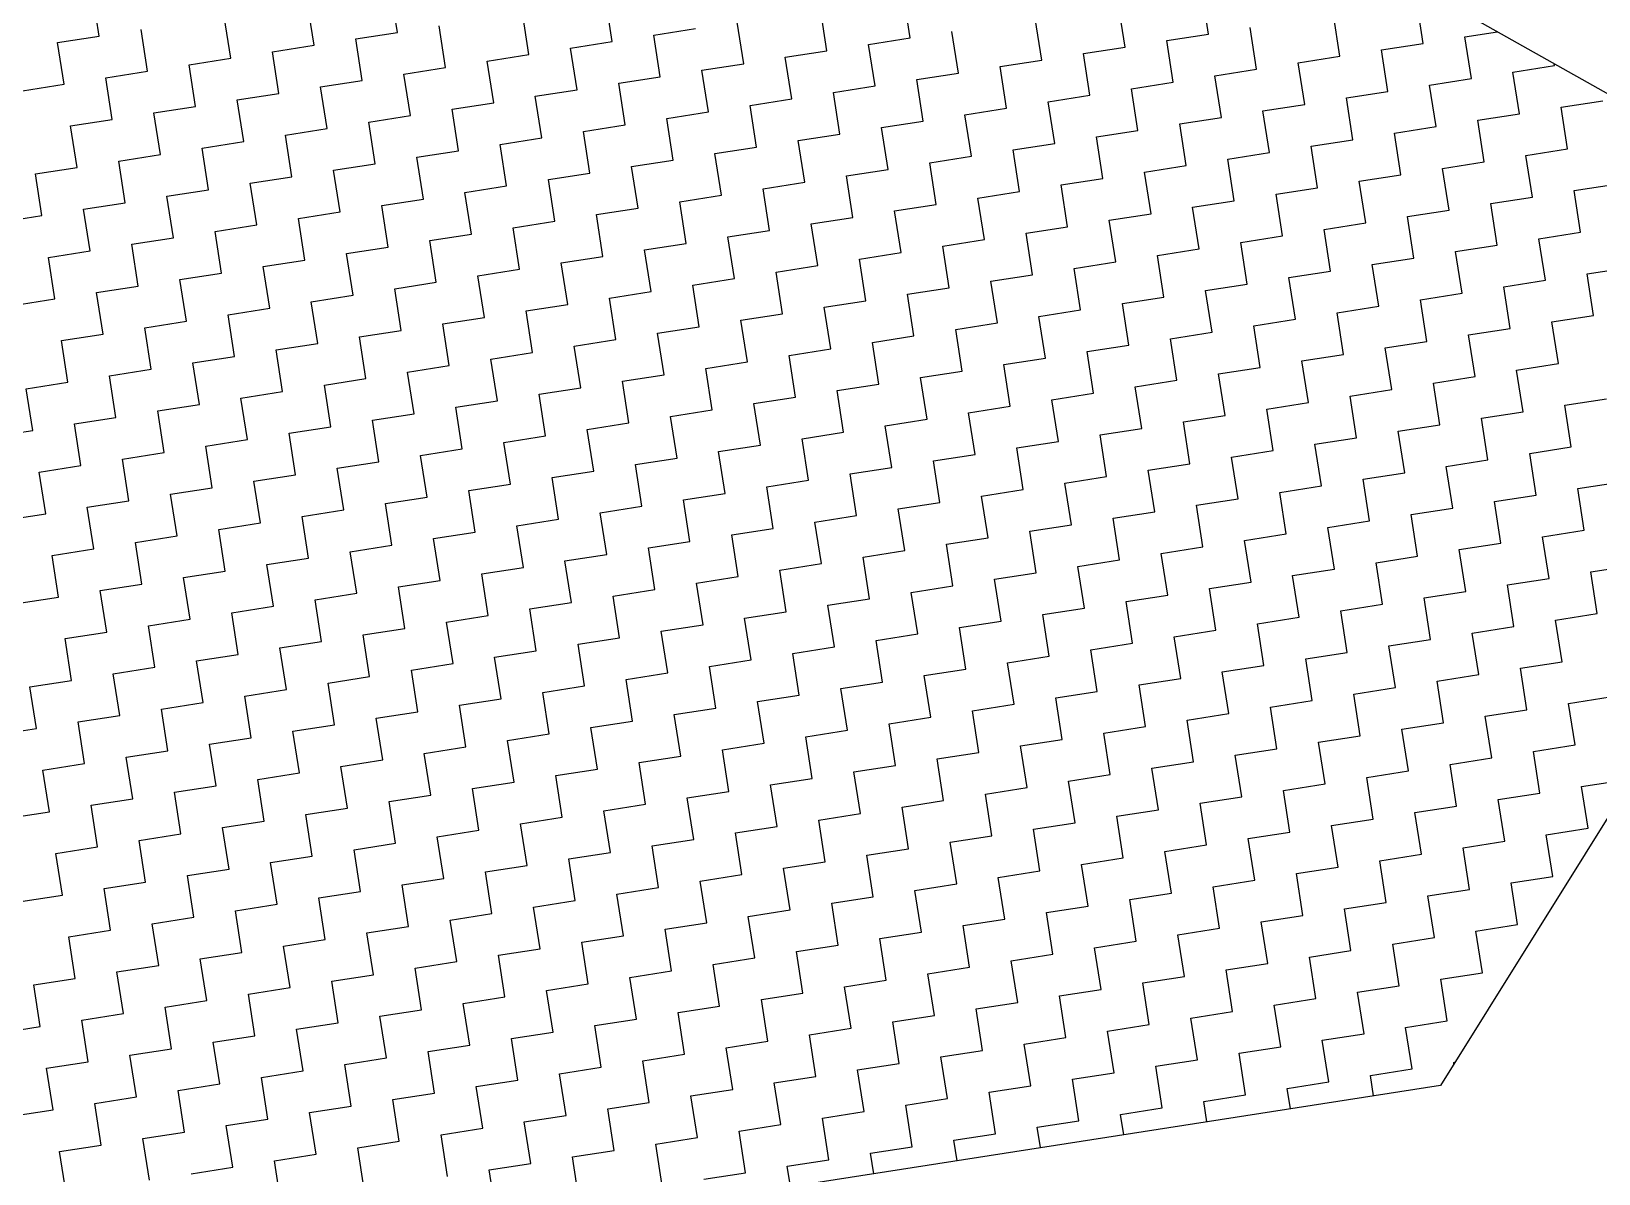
# Model space of a CAD drawing. Header units: metres. Extents: x 288492 to 290465, y 1999120 to 2001541.
# Drawn here: x 290184.9 to 290369.3, y 1999799.9 to 1999934.3 of the extents above; entities that cross this region are included whole.
import ezdxf

# ---------------------------------------------------------------- set-up
doc = ezdxf.new("R2010")
doc.units = ezdxf.units.M
doc.header["$MEASUREMENT"] = 0
doc.layers.add('POLY_HATCH', color=12, linetype='Continuous')

# ---------------------------------------------------------------- blocks, each defined once
blk = doc.blocks.new('25')
at = {"layer": 'POLY_HATCH'}
for p, q in [((290263.34, 1999971.25), (290443.8, 1999868.55)), ((290443.8, 1999868.55), (290382.58, 1999771.37)), ((290382.58, 1999771.37), (290116, 1999730.89))]:
    blk.add_line(p, q, dxfattribs=at)
at = {"layer": 'POLY_HATCH', "linetype": 'Continuous'}
for p, q in [((290220.39, 1999899.3), (290219.62, 1999904.35)), ((290256.55, 1999899.61), (290255.78, 1999904.67)), ((290354.92, 1999899.01), (290354.16, 1999904.07)), ((290246.44, 1999898.08), (290245.67, 1999903.13)), ((290272.49, 1999896.85), (290271.72, 1999901.91)), ((290282.6, 1999898.39), (290281.83, 1999903.44)), ((290308.65, 1999897.17), (290307.88, 1999902.22)), ((290318.76, 1999898.7), (290317.99, 1999903.76)), ((290344.81, 1999897.48), (290344.04, 1999902.53)), ((290380.97, 1999897.79), (290380.21, 1999902.85)), ((290226.21, 1999895.01), (290225.45, 1999900.07)), ((290236.32, 1999896.54), (290235.56, 1999901.6)), ((290262.37, 1999895.32), (290261.61, 1999900.38)), ((290298.54, 1999895.63), (290297.77, 1999900.69)), ((290334.7, 1999895.94), (290333.93, 1999901)), ((290370.86, 1999896.26), (290370.09, 1999901.31)), ((290215.33, 1999898.53), (290220.39, 1999899.3)), ((290216.1, 1999893.48), (290215.33, 1999898.53)), ((290251.49, 1999898.84), (290256.55, 1999899.61)), ((290252.26, 1999893.79), (290251.49, 1999898.84)), ((290277.54, 1999897.62), (290282.6, 1999898.39)), ((290287.66, 1999899.16), (290292.71, 1999899.92)), ((290288.42, 1999894.1), (290287.66, 1999899.16)), ((290313.7, 1999897.93), (290318.76, 1999898.7)), ((290324.58, 1999894.41), (290323.82, 1999899.47)), ((290349.87, 1999898.25), (290354.92, 1999899.01)), ((290350.63, 1999893.19), (290349.87, 1999898.25)), ((290360.75, 1999894.72), (290359.98, 1999899.78)), ((290386.03, 1999898.56), (290390.01, 1999899.16)), ((290386.8, 1999893.5), (290386.03, 1999898.56)), ((290231.27, 1999895.78), (290236.32, 1999896.54)), ((290241.38, 1999897.31), (290246.44, 1999898.08)), ((290242.15, 1999892.25), (290241.38, 1999897.31)), ((290267.43, 1999896.09), (290272.49, 1999896.85)), ((290278.31, 1999892.57), (290277.54, 1999897.62)), ((290303.59, 1999896.4), (290308.65, 1999897.17)), ((290304.36, 1999891.34), (290303.59, 1999896.4)), ((290314.47, 1999892.88), (290313.7, 1999897.93)), ((290339.75, 1999896.71), (290344.81, 1999897.48)), ((290340.52, 1999891.65), (290339.75, 1999896.71)), ((290365.8, 1999895.49), (290370.86, 1999896.26)), ((290375.92, 1999897.02), (290380.97, 1999897.79)), ((290376.68, 1999891.97), (290375.92, 1999897.02)), ((290221.16, 1999894.24), (290226.21, 1999895.01)), ((290232.04, 1999890.72), (290231.27, 1999895.78)), ((290257.32, 1999894.55), (290262.37, 1999895.32)), ((290258.08, 1999889.5), (290257.32, 1999894.55)), ((290268.2, 1999891.03), (290267.43, 1999896.09)), ((290293.48, 1999894.87), (290298.54, 1999895.63)), ((290294.25, 1999889.81), (290293.48, 1999894.87)), ((290319.53, 1999893.64), (290324.58, 1999894.41)), ((290329.64, 1999895.18), (290334.7, 1999895.94)), ((290330.41, 1999890.12), (290329.64, 1999895.18)), ((290355.69, 1999893.96), (290360.75, 1999894.72)), ((290366.57, 1999890.43), (290365.8, 1999895.49)), ((290391.85, 1999894.27), (290396.91, 1999895.03)), ((290396.91, 1999895.03), (290396.87, 1999895.26)), ((290211.04, 1999892.71), (290216.1, 1999893.48)), ((290221.92, 1999889.19), (290221.16, 1999894.24)), ((290247.2, 1999893.02), (290252.26, 1999893.79)), ((290247.97, 1999887.96), (290247.2, 1999893.02)), ((290273.25, 1999891.8), (290278.31, 1999892.57)), ((290283.37, 1999893.33), (290288.42, 1999894.1)), ((290284.13, 1999888.28), (290283.37, 1999893.33)), ((290309.42, 1999892.11), (290314.47, 1999892.88)), ((290320.29, 1999888.59), (290319.53, 1999893.64)), ((290345.58, 1999892.42), (290350.63, 1999893.19)), ((290346.34, 1999887.37), (290345.58, 1999892.42)), ((290356.46, 1999888.9), (290355.69, 1999893.96)), ((290381.74, 1999892.73), (290386.8, 1999893.5)), ((290382.51, 1999887.68), (290381.74, 1999892.73)), ((290392.62, 1999889.21), (290391.85, 1999894.27)), ((290226.98, 1999889.95), (290232.04, 1999890.72)), ((290237.09, 1999891.49), (290242.15, 1999892.25)), ((290237.86, 1999886.43), (290237.09, 1999891.49)), ((290263.14, 1999890.26), (290268.2, 1999891.03)), ((290274.02, 1999886.74), (290273.25, 1999891.8)), ((290299.3, 1999890.58), (290304.36, 1999891.34)), ((290300.07, 1999885.52), (290299.3, 1999890.58)), ((290310.18, 1999887.05), (290309.42, 1999892.11)), ((290335.46, 1999890.89), (290340.52, 1999891.65)), ((290336.23, 1999885.83), (290335.46, 1999890.89)), ((290371.63, 1999891.2), (290376.68, 1999891.97)), ((290372.39, 1999886.14), (290371.63, 1999891.2)), ((290397.67, 1999889.98), (290402.73, 1999890.74)), ((290216.87, 1999888.42), (290221.92, 1999889.19)), ((290227.75, 1999884.9), (290226.98, 1999889.95)), ((290253.03, 1999888.73), (290258.08, 1999889.5)), ((290253.79, 1999883.67), (290253.03, 1999888.73)), ((290263.91, 1999885.21), (290263.14, 1999890.26)), ((290289.19, 1999889.04), (290294.25, 1999889.81)), ((290289.96, 1999883.99), (290289.19, 1999889.04)), ((290315.24, 1999887.82), (290320.29, 1999888.59)), ((290325.35, 1999889.35), (290330.41, 1999890.12)), ((290326.12, 1999884.3), (290325.35, 1999889.35)), ((290351.4, 1999888.13), (290356.46, 1999888.9)), ((290361.51, 1999889.67), (290366.57, 1999890.43)), ((290362.28, 1999884.61), (290361.51, 1999889.67)), ((290387.56, 1999888.44), (290392.62, 1999889.21)), ((290398.44, 1999884.92), (290397.67, 1999889.98)), ((290217.63, 1999883.36), (290216.87, 1999888.42)), ((290242.91, 1999887.2), (290247.97, 1999887.96)), ((290243.68, 1999882.14), (290242.91, 1999887.2)), ((290268.96, 1999885.97), (290274.02, 1999886.74)), ((290279.08, 1999887.51), (290284.13, 1999888.28)), ((290279.84, 1999882.45), (290279.08, 1999887.51)), ((290305.13, 1999886.29), (290310.18, 1999887.05)), ((290316.01, 1999882.76), (290315.24, 1999887.82)), ((290341.29, 1999886.6), (290346.34, 1999887.37)), ((290352.17, 1999883.08), (290351.4, 1999888.13)), ((290377.45, 1999886.91), (290382.51, 1999887.68)), ((290378.22, 1999881.85), (290377.45, 1999886.91)), ((290388.33, 1999883.39), (290387.56, 1999888.44)), ((290222.69, 1999884.13), (290227.75, 1999884.9)), ((290232.8, 1999885.66), (290237.86, 1999886.43)), ((290233.57, 1999880.61), (290232.8, 1999885.66)), ((290258.85, 1999884.44), (290263.91, 1999885.21)), ((290269.73, 1999880.92), (290268.96, 1999885.97)), ((290295.01, 1999884.75), (290300.07, 1999885.52)), ((290305.89, 1999881.23), (290305.13, 1999886.29)), ((290331.17, 1999885.06), (290336.23, 1999885.83)), ((290331.94, 1999880.01), (290331.17, 1999885.06)), ((290342.05, 1999881.54), (290341.29, 1999886.6)), ((290367.34, 1999885.38), (290372.39, 1999886.14)), ((290368.1, 1999880.32), (290367.34, 1999885.38)), ((290393.39, 1999884.15), (290398.44, 1999884.92)), ((290212.58, 1999882.6), (290217.63, 1999883.36)), ((290223.46, 1999879.07), (290222.69, 1999884.13)), ((290248.74, 1999882.91), (290253.79, 1999883.67)), ((290249.51, 1999877.85), (290248.74, 1999882.91)), ((290259.62, 1999879.38), (290258.85, 1999884.44)), ((290284.9, 1999883.22), (290289.96, 1999883.99)), ((290285.67, 1999878.16), (290284.9, 1999883.22)), ((290295.78, 1999879.7), (290295.01, 1999884.75)), ((290321.06, 1999883.53), (290326.12, 1999884.3)), ((290321.83, 1999878.47), (290321.06, 1999883.53)), ((290347.11, 1999882.31), (290352.17, 1999883.08)), ((290357.22, 1999883.84), (290362.28, 1999884.61)), ((290357.99, 1999878.79), (290357.22, 1999883.84)), ((290383.27, 1999882.62), (290388.33, 1999883.39)), ((290394.15, 1999879.1), (290393.39, 1999884.15)), ((290213.34, 1999877.54), (290212.58, 1999882.6)), ((290238.63, 1999881.37), (290243.68, 1999882.14)), ((290239.39, 1999876.32), (290238.63, 1999881.37)), ((290274.79, 1999881.69), (290279.84, 1999882.45)), ((290275.55, 1999876.63), (290274.79, 1999881.69)), ((290300.84, 1999880.46), (290305.89, 1999881.23)), ((290310.95, 1999882), (290316.01, 1999882.76)), ((290311.72, 1999876.94), (290310.95, 1999882)), ((290337, 1999880.78), (290342.05, 1999881.54)), ((290347.88, 1999877.25), (290347.11, 1999882.31)), ((290373.16, 1999881.09), (290378.22, 1999881.85)), ((290373.93, 1999876.03), (290373.16, 1999881.09)), ((290384.04, 1999877.56), (290383.27, 1999882.62)), ((290228.51, 1999879.84), (290233.57, 1999880.61)), ((290229.28, 1999874.78), (290228.51, 1999879.84)), ((290254.56, 1999878.62), (290259.62, 1999879.38)), ((290264.67, 1999880.15), (290269.73, 1999880.92)), ((290265.44, 1999875.1), (290264.67, 1999880.15)), ((290290.72, 1999878.93), (290295.78, 1999879.7)), ((290301.6, 1999875.41), (290300.84, 1999880.46)), ((290326.89, 1999879.24), (290331.94, 1999880.01)), ((290327.65, 1999874.19), (290326.89, 1999879.24)), ((290337.76, 1999875.72), (290337, 1999880.78)), ((290363.05, 1999879.55), (290368.1, 1999880.32)), ((290363.81, 1999874.5), (290363.05, 1999879.55)), ((290389.1, 1999878.33), (290394.15, 1999879.1)), ((290399.21, 1999879.87), (290404.27, 1999880.63)), ((290399.98, 1999874.81), (290399.21, 1999879.87)), ((290208.29, 1999876.77), (290213.34, 1999877.54)), ((290218.4, 1999878.31), (290223.46, 1999879.07)), ((290219.17, 1999873.25), (290218.4, 1999878.31)), ((290244.45, 1999877.08), (290249.51, 1999877.85)), ((290255.33, 1999873.56), (290254.56, 1999878.62)), ((290280.61, 1999877.4), (290285.67, 1999878.16)), ((290281.38, 1999872.34), (290280.61, 1999877.4)), ((290291.49, 1999873.87), (290290.72, 1999878.93)), ((290316.77, 1999877.71), (290321.83, 1999878.47)), ((290317.54, 1999872.65), (290316.77, 1999877.71)), ((290342.82, 1999876.49), (290347.88, 1999877.25)), ((290352.93, 1999878.02), (290357.99, 1999878.79)), ((290353.7, 1999872.96), (290352.93, 1999878.02)), ((290378.98, 1999876.8), (290384.04, 1999877.56)), ((290389.86, 1999873.27), (290389.1, 1999878.33)), ((290234.34, 1999875.55), (290239.39, 1999876.32)), ((290235.1, 1999870.49), (290234.34, 1999875.55)), ((290245.22, 1999872.03), (290244.45, 1999877.08)), ((290270.5, 1999875.86), (290275.55, 1999876.63)), ((290271.26, 1999870.81), (290270.5, 1999875.86)), ((290296.55, 1999874.64), (290301.6, 1999875.41)), ((290306.66, 1999876.17), (290311.72, 1999876.94)), ((290307.43, 1999871.12), (290306.66, 1999876.17)), ((290332.71, 1999874.95), (290337.76, 1999875.72)), ((290343.59, 1999871.43), (290342.82, 1999876.49)), ((290368.87, 1999875.26), (290373.93, 1999876.03)), ((290379.75, 1999871.74), (290378.98, 1999876.8)), ((290224.22, 1999874.02), (290229.28, 1999874.78)), ((290224.99, 1999868.96), (290224.22, 1999874.02)), ((290250.27, 1999872.79), (290255.33, 1999873.56)), ((290260.38, 1999874.33), (290265.44, 1999875.1)), ((290261.15, 1999869.27), (290260.38, 1999874.33)), ((290286.43, 1999873.11), (290291.49, 1999873.87)), ((290297.31, 1999869.58), (290296.55, 1999874.64)), ((290322.6, 1999873.42), (290327.65, 1999874.19)), ((290323.36, 1999868.36), (290322.6, 1999873.42)), ((290333.48, 1999869.9), (290332.71, 1999874.95)), ((290358.76, 1999873.73), (290363.81, 1999874.5)), ((290359.52, 1999868.67), (290358.76, 1999873.73)), ((290369.64, 1999870.21), (290368.87, 1999875.26)), ((290394.92, 1999874.04), (290399.98, 1999874.81)), ((290395.69, 1999868.99), (290394.92, 1999874.04)), ((290214.11, 1999872.48), (290219.17, 1999873.25)), ((290214.88, 1999867.43), (290214.11, 1999872.48)), ((290240.16, 1999871.26), (290245.22, 1999872.03)), ((290251.04, 1999867.74), (290250.27, 1999872.79)), ((290276.32, 1999871.57), (290281.38, 1999872.34)), ((290277.09, 1999866.52), (290276.32, 1999871.57)), ((290287.2, 1999868.05), (290286.43, 1999873.11)), ((290312.48, 1999871.88), (290317.54, 1999872.65)), ((290313.25, 1999866.83), (290312.48, 1999871.88)), ((290348.64, 1999872.2), (290353.7, 1999872.96)), ((290349.41, 1999867.14), (290348.64, 1999872.2)), ((290374.69, 1999870.97), (290379.75, 1999871.74)), ((290384.81, 1999872.51), (290389.86, 1999873.27)), ((290385.57, 1999867.45), (290384.81, 1999872.51)), ((290230.05, 1999869.73), (290235.1, 1999870.49)), ((290230.81, 1999864.67), (290230.05, 1999869.73)), ((290240.93, 1999866.2), (290240.16, 1999871.26)), ((290266.21, 1999870.04), (290271.26, 1999870.81)), ((290266.98, 1999864.98), (290266.21, 1999870.04)), ((290292.26, 1999868.82), (290297.31, 1999869.58)), ((290302.37, 1999870.35), (290307.43, 1999871.12)), ((290303.14, 1999865.29), (290302.37, 1999870.35)), ((290328.42, 1999869.13), (290333.48, 1999869.9)), ((290338.53, 1999870.66), (290343.59, 1999871.43)), ((290339.3, 1999865.61), (290338.53, 1999870.66)), ((290364.58, 1999869.44), (290369.64, 1999870.21)), ((290375.46, 1999865.92), (290374.69, 1999870.97)), ((290400.74, 1999869.75), (290405.8, 1999870.52)), ((290401.51, 1999864.7), (290400.74, 1999869.75)), ((290219.93, 1999868.19), (290224.99, 1999868.96)), ((290220.7, 1999863.14), (290219.93, 1999868.19)), ((290245.98, 1999866.97), (290251.04, 1999867.74)), ((290256.1, 1999868.5), (290261.15, 1999869.27)), ((290256.86, 1999863.45), (290256.1, 1999868.5)), ((290282.14, 1999867.28), (290287.2, 1999868.05)), ((290293.02, 1999863.76), (290292.26, 1999868.82)), ((290318.31, 1999867.59), (290323.36, 1999868.36)), ((290329.19, 1999864.07), (290328.42, 1999869.13)), ((290354.47, 1999867.91), (290359.52, 1999868.67)), ((290355.23, 1999862.85), (290354.47, 1999867.91)), ((290365.35, 1999864.38), (290364.58, 1999869.44)), ((290390.63, 1999868.22), (290395.69, 1999868.99)), ((290391.4, 1999863.16), (290390.63, 1999868.22)), ((290209.82, 1999866.66), (290214.88, 1999867.43)), ((290235.87, 1999865.44), (290240.93, 1999866.2)), ((290246.75, 1999861.91), (290245.98, 1999866.97)), ((290272.03, 1999865.75), (290277.09, 1999866.52)), ((290282.91, 1999862.23), (290282.14, 1999867.28)), ((290308.19, 1999866.06), (290313.25, 1999866.83)), ((290308.96, 1999861), (290308.19, 1999866.06)), ((290319.07, 1999862.54), (290318.31, 1999867.59)), ((290344.36, 1999866.37), (290349.41, 1999867.14)), ((290345.12, 1999861.32), (290344.36, 1999866.37)), ((290370.4, 1999865.15), (290375.46, 1999865.92)), ((290380.52, 1999866.68), (290385.57, 1999867.45)), ((290381.28, 1999861.63), (290380.52, 1999866.68)), ((290225.76, 1999863.9), (290230.81, 1999864.67)), ((290226.52, 1999858.85), (290225.76, 1999863.9)), ((290236.64, 1999860.38), (290235.87, 1999865.44)), ((290261.92, 1999864.22), (290266.98, 1999864.98)), ((290262.69, 1999859.16), (290261.92, 1999864.22)), ((290272.8, 1999860.69), (290272.03, 1999865.75)), ((290298.08, 1999864.53), (290303.14, 1999865.29)), ((290298.85, 1999859.47), (290298.08, 1999864.53)), ((290324.13, 1999863.31), (290329.19, 1999864.07)), ((290334.24, 1999864.84), (290339.3, 1999865.61)), ((290335.01, 1999859.78), (290334.24, 1999864.84)), ((290360.29, 1999863.62), (290365.35, 1999864.38)), ((290371.17, 1999860.09), (290370.4, 1999865.15)), ((290396.45, 1999863.93), (290401.51, 1999864.7)), ((290397.22, 1999858.87), (290396.45, 1999863.93)), ((290215.64, 1999862.37), (290220.7, 1999863.14)), ((290216.41, 1999857.31), (290215.64, 1999862.37)), ((290251.81, 1999862.68), (290256.86, 1999863.45)), ((290252.57, 1999857.63), (290251.81, 1999862.68)), ((290277.85, 1999861.46), (290282.91, 1999862.23)), ((290287.97, 1999862.99), (290293.02, 1999863.76)), ((290288.73, 1999857.94), (290287.97, 1999862.99)), ((290314.02, 1999861.77), (290319.07, 1999862.54)), ((290324.9, 1999858.25), (290324.13, 1999863.31)), ((290350.18, 1999862.08), (290355.23, 1999862.85)), ((290350.95, 1999857.03), (290350.18, 1999862.08)), ((290361.06, 1999858.56), (290360.29, 1999863.62)), ((290386.34, 1999862.4), (290391.4, 1999863.16)), ((290387.11, 1999857.34), (290386.34, 1999862.4)), ((290231.58, 1999859.61), (290236.64, 1999860.38)), ((290241.69, 1999861.15), (290246.75, 1999861.91)), ((290242.46, 1999856.09), (290241.69, 1999861.15)), ((290267.74, 1999859.93), (290272.8, 1999860.69)), ((290278.62, 1999856.4), (290277.85, 1999861.46)), ((290303.9, 1999860.24), (290308.96, 1999861)), ((290304.67, 1999855.18), (290303.9, 1999860.24)), ((290314.78, 1999856.72), (290314.02, 1999861.77)), ((290340.07, 1999860.55), (290345.12, 1999861.32)), ((290340.83, 1999855.49), (290340.07, 1999860.55)), ((290366.11, 1999859.33), (290371.17, 1999860.09)), ((290376.23, 1999860.86), (290381.28, 1999861.63)), ((290376.99, 1999855.8), (290376.23, 1999860.86)), ((290221.47, 1999858.08), (290226.52, 1999858.85)), ((290232.35, 1999854.56), (290231.58, 1999859.61)), ((290257.63, 1999858.39), (290262.69, 1999859.16)), ((290258.4, 1999853.34), (290257.63, 1999858.39)), ((290268.51, 1999854.87), (290267.74, 1999859.93)), ((290293.79, 1999858.7), (290298.85, 1999859.47)), ((290294.56, 1999853.65), (290293.79, 1999858.7)), ((290319.84, 1999857.48), (290324.9, 1999858.25)), ((290329.95, 1999859.02), (290335.01, 1999859.78)), ((290330.72, 1999853.96), (290329.95, 1999859.02)), ((290356, 1999857.79), (290361.06, 1999858.56)), ((290366.88, 1999854.27), (290366.11, 1999859.33)), ((290392.16, 1999858.11), (290397.22, 1999858.87)), ((290211.35, 1999856.55), (290216.41, 1999857.31)), ((290212.12, 1999851.49), (290211.35, 1999856.55)), ((290222.23, 1999853.02), (290221.47, 1999858.08)), ((290247.52, 1999856.86), (290252.57, 1999857.63)), ((290248.28, 1999851.8), (290247.52, 1999856.86)), ((290273.57, 1999855.64), (290278.62, 1999856.4)), ((290283.68, 1999857.17), (290288.73, 1999857.94)), ((290284.45, 1999852.11), (290283.68, 1999857.17)), ((290309.73, 1999855.95), (290314.78, 1999856.72)), ((290320.61, 1999852.43), (290319.84, 1999857.48)), ((290345.89, 1999856.26), (290350.95, 1999857.03)), ((290356.77, 1999852.74), (290356, 1999857.79)), ((290382.05, 1999856.57), (290387.11, 1999857.34)), ((290382.82, 1999851.52), (290382.05, 1999856.57)), ((290392.93, 1999853.05), (290392.16, 1999858.11)), ((290227.29, 1999853.79), (290232.35, 1999854.56)), ((290237.4, 1999855.32), (290242.46, 1999856.09)), ((290238.17, 1999850.27), (290237.4, 1999855.32)), ((290263.45, 1999854.1), (290268.51, 1999854.87)), ((290274.33, 1999850.58), (290273.57, 1999855.64)), ((290299.61, 1999854.41), (290304.67, 1999855.18)), ((290300.38, 1999849.36), (290299.61, 1999854.41)), ((290310.49, 1999850.89), (290309.73, 1999855.95)), ((290335.78, 1999854.73), (290340.83, 1999855.49)), ((290336.54, 1999849.67), (290335.78, 1999854.73)), ((290346.66, 1999851.2), (290345.89, 1999856.26)), ((290371.94, 1999855.04), (290376.99, 1999855.8)), ((290372.7, 1999849.98), (290371.94, 1999855.04)), ((290397.99, 1999853.82), (290403.04, 1999854.58)), ((290217.18, 1999852.26), (290222.23, 1999853.02)), ((290228.06, 1999848.73), (290227.29, 1999853.79)), ((290253.34, 1999852.57), (290258.4, 1999853.34)), ((290254.11, 1999847.51), (290253.34, 1999852.57)), ((290264.22, 1999849.05), (290263.45, 1999854.1)), ((290289.5, 1999852.88), (290294.56, 1999853.65)), ((290290.27, 1999847.82), (290289.5, 1999852.88)), ((290325.66, 1999853.19), (290330.72, 1999853.96)), ((290326.43, 1999848.14), (290325.66, 1999853.19)), ((290351.71, 1999851.97), (290356.77, 1999852.74)), ((290361.82, 1999853.5), (290366.88, 1999854.27)), ((290362.59, 1999848.45), (290361.82, 1999853.5)), ((290387.87, 1999852.28), (290392.93, 1999853.05)), ((290398.75, 1999848.76), (290397.99, 1999853.82)), ((290207.07, 1999850.72), (290212.12, 1999851.49)), ((290217.94, 1999847.2), (290217.18, 1999852.26)), ((290243.23, 1999851.04), (290248.28, 1999851.8)), ((290243.99, 1999845.98), (290243.23, 1999851.04)), ((290269.28, 1999849.81), (290274.33, 1999850.58)), ((290279.39, 1999851.35), (290284.45, 1999852.11)), ((290280.16, 1999846.29), (290279.39, 1999851.35)), ((290305.44, 1999850.12), (290310.49, 1999850.89)), ((290315.55, 1999851.66), (290320.61, 1999852.43)), ((290316.32, 1999846.6), (290315.55, 1999851.66)), ((290341.6, 1999850.44), (290346.66, 1999851.2)), ((290352.48, 1999846.91), (290351.71, 1999851.97)), ((290377.76, 1999850.75), (290382.82, 1999851.52)), ((290378.53, 1999845.69), (290377.76, 1999850.75)), ((290388.64, 1999847.23), (290387.87, 1999852.28)), ((290223, 1999847.97), (290228.06, 1999848.73)), ((290233.11, 1999849.5), (290238.17, 1999850.27)), ((290233.88, 1999844.44), (290233.11, 1999849.5)), ((290259.16, 1999848.28), (290264.22, 1999849.05)), ((290270.04, 1999844.76), (290269.28, 1999849.81)), ((290295.32, 1999848.59), (290300.38, 1999849.36)), ((290306.2, 1999845.07), (290305.44, 1999850.12)), ((290331.49, 1999848.9), (290336.54, 1999849.67)), ((290332.25, 1999843.85), (290331.49, 1999848.9)), ((290342.37, 1999845.38), (290341.6, 1999850.44)), ((290367.65, 1999849.21), (290372.7, 1999849.98)), ((290368.42, 1999844.16), (290367.65, 1999849.21)), ((290393.7, 1999847.99), (290398.75, 1999848.76)), ((290212.89, 1999846.43), (290217.94, 1999847.2)), ((290223.77, 1999842.91), (290223, 1999847.97)), ((290249.05, 1999846.75), (290254.11, 1999847.51)), ((290259.93, 1999843.22), (290259.16, 1999848.28)), ((290285.21, 1999847.06), (290290.27, 1999847.82)), ((290285.98, 1999842), (290285.21, 1999847.06)), ((290296.09, 1999843.53), (290295.32, 1999848.59)), ((290321.37, 1999847.37), (290326.43, 1999848.14)), ((290322.14, 1999842.31), (290321.37, 1999847.37)), ((290347.42, 1999846.15), (290352.48, 1999846.91)), ((290357.54, 1999847.68), (290362.59, 1999848.45)), ((290358.3, 1999842.62), (290357.54, 1999847.68)), ((290383.58, 1999846.46), (290388.64, 1999847.23)), ((290394.46, 1999842.94), (290393.7, 1999847.99)), ((290213.66, 1999841.38), (290212.89, 1999846.43)), ((290238.94, 1999845.21), (290243.99, 1999845.98)), ((290239.7, 1999840.16), (290238.94, 1999845.21)), ((290249.82, 1999841.69), (290249.05, 1999846.75)), ((290275.1, 1999845.52), (290280.16, 1999846.29)), ((290275.87, 1999840.47), (290275.1, 1999845.52)), ((290301.15, 1999844.3), (290306.2, 1999845.07)), ((290311.26, 1999845.84), (290316.32, 1999846.6)), ((290312.03, 1999840.78), (290311.26, 1999845.84)), ((290337.31, 1999844.61), (290342.37, 1999845.38)), ((290348.19, 1999841.09), (290347.42, 1999846.15)), ((290373.47, 1999844.93), (290378.53, 1999845.69)), ((290374.24, 1999839.87), (290373.47, 1999844.93)), ((290384.35, 1999841.4), (290383.58, 1999846.46)), ((290228.82, 1999843.68), (290233.88, 1999844.44)), ((290229.59, 1999838.62), (290228.82, 1999843.68)), ((290254.87, 1999842.46), (290259.93, 1999843.22)), ((290264.99, 1999843.99), (290270.04, 1999844.76)), ((290265.75, 1999838.93), (290264.99, 1999843.99)), ((290291.04, 1999842.77), (290296.09, 1999843.53)), ((290301.91, 1999839.25), (290301.15, 1999844.3)), ((290327.2, 1999843.08), (290332.25, 1999843.85)), ((290327.96, 1999838.02), (290327.2, 1999843.08)), ((290338.08, 1999839.56), (290337.31, 1999844.61)), ((290363.36, 1999843.39), (290368.42, 1999844.16)), ((290364.13, 1999838.34), (290363.36, 1999843.39)), ((290399.52, 1999843.7), (290404.58, 1999844.47)), ((290400.29, 1999838.65), (290399.52, 1999843.7)), ((290208.6, 1999840.61), (290213.66, 1999841.38)), ((290218.71, 1999842.14), (290223.77, 1999842.91)), ((290219.48, 1999837.09), (290218.71, 1999842.14)), ((290244.76, 1999840.92), (290249.82, 1999841.69)), ((290255.64, 1999837.4), (290254.87, 1999842.46)), ((290280.92, 1999841.23), (290285.98, 1999842)), ((290281.69, 1999836.18), (290280.92, 1999841.23)), ((290291.8, 1999837.71), (290291.04, 1999842.77)), ((290317.08, 1999841.55), (290322.14, 1999842.31)), ((290317.85, 1999836.49), (290317.08, 1999841.55)), ((290343.13, 1999840.32), (290348.19, 1999841.09)), ((290353.25, 1999841.86), (290358.3, 1999842.62)), ((290354.01, 1999836.8), (290353.25, 1999841.86)), ((290379.29, 1999840.64), (290384.35, 1999841.4)), ((290389.41, 1999842.17), (290394.46, 1999842.94)), ((290390.17, 1999837.11), (290389.41, 1999842.17)), ((290234.65, 1999839.39), (290239.7, 1999840.16)), ((290235.41, 1999834.33), (290234.65, 1999839.39)), ((290245.53, 1999835.87), (290244.76, 1999840.92)), ((290270.81, 1999839.7), (290275.87, 1999840.47)), ((290271.58, 1999834.64), (290270.81, 1999839.7)), ((290296.86, 1999838.48), (290301.91, 1999839.25)), ((290306.97, 1999840.01), (290312.03, 1999840.78)), ((290307.74, 1999834.96), (290306.97, 1999840.01)), ((290333.02, 1999838.79), (290338.08, 1999839.56)), ((290343.9, 1999835.27), (290343.13, 1999840.32)), ((290369.18, 1999839.1), (290374.24, 1999839.87)), ((290380.06, 1999835.58), (290379.29, 1999840.64)), ((290224.53, 1999837.85), (290229.59, 1999838.62)), ((290225.3, 1999832.8), (290224.53, 1999837.85)), ((290250.58, 1999836.63), (290255.64, 1999837.4)), ((290260.7, 1999838.17), (290265.75, 1999838.93)), ((290261.46, 1999833.11), (290260.7, 1999838.17)), ((290286.75, 1999836.94), (290291.8, 1999837.71)), ((290297.63, 1999833.42), (290296.86, 1999838.48)), ((290322.91, 1999837.26), (290327.96, 1999838.02)), ((290323.67, 1999832.2), (290322.91, 1999837.26)), ((290333.79, 1999833.73), (290333.02, 1999838.79)), ((290359.07, 1999837.57), (290364.13, 1999838.34)), ((290359.84, 1999832.51), (290359.07, 1999837.57)), ((290369.95, 1999834.05), (290369.18, 1999839.1)), ((290395.23, 1999837.88), (290400.29, 1999838.65)), ((290396, 1999832.82), (290395.23, 1999837.88)), ((290214.42, 1999836.32), (290219.48, 1999837.09)), ((290215.19, 1999831.26), (290214.42, 1999836.32)), ((290240.47, 1999835.1), (290245.53, 1999835.87)), ((290251.35, 1999831.58), (290250.58, 1999836.63)), ((290276.63, 1999835.41), (290281.69, 1999836.18)), ((290277.4, 1999830.35), (290276.63, 1999835.41)), ((290287.51, 1999831.89), (290286.75, 1999836.94)), ((290312.79, 1999835.72), (290317.85, 1999836.49)), ((290313.56, 1999830.67), (290312.79, 1999835.72)), ((290348.96, 1999836.03), (290354.01, 1999836.8)), ((290349.72, 1999830.98), (290348.96, 1999836.03)), ((290375.01, 1999834.81), (290380.06, 1999835.58)), ((290385.12, 1999836.35), (290390.17, 1999837.11)), ((290385.89, 1999831.29), (290385.12, 1999836.35)), ((290230.36, 1999833.57), (290235.41, 1999834.33)), ((290231.13, 1999828.51), (290230.36, 1999833.57)), ((290241.24, 1999830.04), (290240.47, 1999835.1)), ((290266.52, 1999833.88), (290271.58, 1999834.64)), ((290267.29, 1999828.82), (290266.52, 1999833.88)), ((290302.68, 1999834.19), (290307.74, 1999834.96)), ((290303.45, 1999829.13), (290302.68, 1999834.19)), ((290328.73, 1999832.97), (290333.79, 1999833.73)), ((290338.84, 1999834.5), (290343.9, 1999835.27)), ((290339.61, 1999829.44), (290338.84, 1999834.5)), ((290364.89, 1999833.28), (290369.95, 1999834.05)), ((290375.77, 1999829.76), (290375.01, 1999834.81)), ((290401.05, 1999833.59), (290406.11, 1999834.36)), ((290401.82, 1999828.53), (290401.05, 1999833.59)), ((290220.25, 1999832.03), (290225.3, 1999832.8)), ((290221.01, 1999826.97), (290220.25, 1999832.03)), ((290246.29, 1999830.81), (290251.35, 1999831.58)), ((290256.41, 1999832.34), (290261.46, 1999833.11)), ((290257.17, 1999827.29), (290256.41, 1999832.34)), ((290282.46, 1999831.12), (290287.51, 1999831.89)), ((290292.57, 1999832.65), (290297.63, 1999833.42)), ((290293.34, 1999827.6), (290292.57, 1999832.65)), ((290318.62, 1999831.43), (290323.67, 1999832.2)), ((290329.5, 1999827.91), (290328.73, 1999832.97)), ((290354.78, 1999831.74), (290359.84, 1999832.51)), ((290355.55, 1999826.69), (290354.78, 1999831.74)), ((290365.66, 1999828.22), (290364.89, 1999833.28)), ((290390.94, 1999832.06), (290396, 1999832.82)), ((290391.71, 1999827), (290390.94, 1999832.06)), ((290210.13, 1999830.5), (290215.19, 1999831.26)), ((290236.18, 1999829.28), (290241.24, 1999830.04)), ((290247.06, 1999825.75), (290246.29, 1999830.81)), ((290272.34, 1999829.59), (290277.4, 1999830.35)), ((290283.22, 1999826.06), (290282.46, 1999831.12)), ((290308.51, 1999829.9), (290313.56, 1999830.67)), ((290309.27, 1999824.84), (290308.51, 1999829.9)), ((290319.38, 1999826.38), (290318.62, 1999831.43)), ((290344.67, 1999830.21), (290349.72, 1999830.98)), ((290345.43, 1999825.15), (290344.67, 1999830.21)), ((290370.72, 1999828.99), (290375.77, 1999829.76)), ((290380.83, 1999830.52), (290385.89, 1999831.29)), ((290381.6, 1999825.47), (290380.83, 1999830.52)), ((290226.07, 1999827.74), (290231.13, 1999828.51)), ((290236.95, 1999824.22), (290236.18, 1999829.28)), ((290262.23, 1999828.05), (290267.29, 1999828.82)), ((290263, 1999823), (290262.23, 1999828.05)), ((290273.11, 1999824.53), (290272.34, 1999829.59)), ((290298.39, 1999828.37), (290303.45, 1999829.13)), ((290299.16, 1999823.31), (290298.39, 1999828.37)), ((290324.44, 1999827.14), (290329.5, 1999827.91)), ((290334.55, 1999828.68), (290339.61, 1999829.44)), ((290335.32, 1999823.62), (290334.55, 1999828.68)), ((290360.6, 1999827.46), (290365.66, 1999828.22)), ((290371.48, 1999823.93), (290370.72, 1999828.99)), ((290396.76, 1999827.77), (290401.82, 1999828.53)), ((290397.53, 1999822.71), (290396.76, 1999827.77)), ((290215.96, 1999826.21), (290221.01, 1999826.97)), ((290216.72, 1999821.15), (290215.96, 1999826.21)), ((290226.84, 1999822.69), (290226.07, 1999827.74)), ((290252.12, 1999826.52), (290257.17, 1999827.29)), ((290252.88, 1999821.46), (290252.12, 1999826.52)), ((290278.17, 1999825.3), (290283.22, 1999826.06)), ((290288.28, 1999826.83), (290293.34, 1999827.6)), ((290289.05, 1999821.78), (290288.28, 1999826.83)), ((290314.33, 1999825.61), (290319.38, 1999826.38)), ((290325.21, 1999822.09), (290324.44, 1999827.14)), ((290350.49, 1999825.92), (290355.55, 1999826.69)), ((290351.26, 1999820.87), (290350.49, 1999825.92)), ((290361.37, 1999822.4), (290360.6, 1999827.46)), ((290386.65, 1999826.23), (290391.71, 1999827)), ((290387.42, 1999821.18), (290386.65, 1999826.23)), ((290231.89, 1999823.45), (290236.95, 1999824.22)), ((290242, 1999824.99), (290247.06, 1999825.75)), ((290242.77, 1999819.93), (290242, 1999824.99)), ((290268.05, 1999823.76), (290273.11, 1999824.53)), ((290278.93, 1999820.24), (290278.17, 1999825.3)), ((290304.22, 1999824.08), (290309.27, 1999824.84)), ((290304.98, 1999819.02), (290304.22, 1999824.08)), ((290315.1, 1999820.55), (290314.33, 1999825.61)), ((290340.38, 1999824.39), (290345.43, 1999825.15)), ((290341.14, 1999819.33), (290340.38, 1999824.39)), ((290376.54, 1999824.7), (290381.6, 1999825.47)), ((290377.31, 1999819.64), (290376.54, 1999824.7)), ((290221.78, 1999821.92), (290226.84, 1999822.69)), ((290232.66, 1999818.4), (290231.89, 1999823.45)), ((290257.94, 1999822.23), (290263, 1999823)), ((290258.71, 1999817.17), (290257.94, 1999822.23)), ((290268.82, 1999818.71), (290268.05, 1999823.76)), ((290294.1, 1999822.54), (290299.16, 1999823.31)), ((290294.87, 1999817.49), (290294.1, 1999822.54)), ((290320.15, 1999821.32), (290325.21, 1999822.09)), ((290330.26, 1999822.85), (290335.32, 1999823.62)), ((290331.03, 1999817.8), (290330.26, 1999822.85)), ((290356.31, 1999821.63), (290361.37, 1999822.4)), ((290366.43, 1999823.17), (290371.48, 1999823.93)), ((290367.19, 1999818.11), (290366.43, 1999823.17)), ((290392.48, 1999821.94), (290397.53, 1999822.71)), ((290211.67, 1999820.38), (290216.72, 1999821.15)), ((290212.43, 1999815.33), (290211.67, 1999820.38)), ((290222.55, 1999816.86), (290221.78, 1999821.92)), ((290247.83, 1999820.7), (290252.88, 1999821.46)), ((290248.6, 1999815.64), (290247.83, 1999820.7)), ((290273.88, 1999819.47), (290278.93, 1999820.24)), ((290283.99, 1999821.01), (290289.05, 1999821.78)), ((290284.76, 1999815.95), (290283.99, 1999821.01)), ((290310.04, 1999819.79), (290315.1, 1999820.55)), ((290320.92, 1999816.26), (290320.15, 1999821.32)), ((290346.2, 1999820.1), (290351.26, 1999820.87)), ((290357.08, 1999816.58), (290356.31, 1999821.63)), ((290382.36, 1999820.41), (290387.42, 1999821.18)), ((290383.13, 1999815.35), (290382.36, 1999820.41)), ((290393.24, 1999816.89), (290392.48, 1999821.94)), ((290227.6, 1999817.63), (290232.66, 1999818.4)), ((290237.72, 1999819.16), (290242.77, 1999819.93)), ((290238.48, 1999814.11), (290237.72, 1999819.16)), ((290263.76, 1999817.94), (290268.82, 1999818.71)), ((290274.64, 1999814.42), (290273.88, 1999819.47)), ((290299.93, 1999818.25), (290304.98, 1999819.02)), ((290300.69, 1999813.2), (290299.93, 1999818.25)), ((290310.81, 1999814.73), (290310.04, 1999819.79)), ((290336.09, 1999818.56), (290341.14, 1999819.33)), ((290336.85, 1999813.51), (290336.09, 1999818.56)), ((290346.97, 1999815.04), (290346.2, 1999820.1)), ((290372.25, 1999818.88), (290377.31, 1999819.64)), ((290373.02, 1999813.82), (290372.25, 1999818.88)), ((290398.3, 1999817.65), (290403.36, 1999818.42)), ((290217.49, 1999816.1), (290222.55, 1999816.86)), ((290228.37, 1999812.57), (290227.6, 1999817.63)), ((290253.65, 1999816.41), (290258.71, 1999817.17)), ((290254.42, 1999811.35), (290253.65, 1999816.41)), ((290264.53, 1999812.88), (290263.76, 1999817.94)), ((290289.81, 1999816.72), (290294.87, 1999817.49)), ((290290.58, 1999811.66), (290289.81, 1999816.72)), ((290325.98, 1999817.03), (290331.03, 1999817.8)), ((290326.74, 1999811.97), (290325.98, 1999817.03)), ((290352.02, 1999815.81), (290357.08, 1999816.58)), ((290362.14, 1999817.34), (290367.19, 1999818.11)), ((290362.9, 1999812.29), (290362.14, 1999817.34)), ((290388.19, 1999816.12), (290393.24, 1999816.89)), ((290399.07, 1999812.6), (290398.3, 1999817.65)), ((290207.38, 1999814.56), (290212.43, 1999815.33)), ((290218.26, 1999811.04), (290217.49, 1999816.1)), ((290243.54, 1999814.87), (290248.6, 1999815.64)), ((290244.31, 1999809.82), (290243.54, 1999814.87)), ((290279.7, 1999815.19), (290284.76, 1999815.95)), ((290280.47, 1999810.13), (290279.7, 1999815.19)), ((290305.75, 1999813.96), (290310.81, 1999814.73)), ((290315.86, 1999815.5), (290320.92, 1999816.26)), ((290316.63, 1999810.44), (290315.86, 1999815.5)), ((290341.91, 1999814.27), (290346.97, 1999815.04)), ((290352.79, 1999810.75), (290352.02, 1999815.81)), ((290378.07, 1999814.59), (290383.13, 1999815.35)), ((290378.84, 1999809.53), (290378.07, 1999814.59)), ((290388.95, 1999811.06), (290388.19, 1999816.12)), ((290223.31, 1999811.81), (290228.37, 1999812.57)), ((290233.43, 1999813.34), (290238.48, 1999814.11)), ((290234.19, 1999808.28), (290233.43, 1999813.34)), ((290259.47, 1999812.12), (290264.53, 1999812.88)), ((290269.59, 1999813.65), (290274.64, 1999814.42)), ((290270.35, 1999808.59), (290269.59, 1999813.65)), ((290295.64, 1999812.43), (290300.69, 1999813.2)), ((290306.52, 1999808.91), (290305.75, 1999813.96)), ((290331.8, 1999812.74), (290336.85, 1999813.51)), ((290332.57, 1999807.68), (290331.8, 1999812.74)), ((290342.68, 1999809.22), (290341.91, 1999814.27)), ((290367.96, 1999813.05), (290373.02, 1999813.82)), ((290368.73, 1999808), (290367.96, 1999813.05)), ((290394.01, 1999811.83), (290399.07, 1999812.6)), ((290213.2, 1999810.27), (290218.26, 1999811.04)), ((290224.08, 1999806.75), (290223.31, 1999811.81)), ((290249.36, 1999810.58), (290254.42, 1999811.35)), ((290260.24, 1999807.06), (290259.47, 1999812.12)), ((290285.52, 1999810.9), (290290.58, 1999811.66)), ((290286.29, 1999805.84), (290285.52, 1999810.9)), ((290296.4, 1999807.37), (290295.64, 1999812.43)), ((290321.69, 1999811.21), (290326.74, 1999811.97)), ((290322.45, 1999806.15), (290321.69, 1999811.21)), ((290347.73, 1999809.99), (290352.79, 1999810.75)), ((290357.85, 1999811.52), (290362.9, 1999812.29)), ((290358.61, 1999806.46), (290357.85, 1999811.52)), ((290383.9, 1999810.3), (290388.95, 1999811.06)), ((290394.78, 1999806.77), (290394.01, 1999811.83)), ((290213.97, 1999805.22), (290213.2, 1999810.27)), ((290239.25, 1999809.05), (290244.31, 1999809.82)), ((290240.02, 1999803.99), (290239.25, 1999809.05)), ((290250.13, 1999805.53), (290249.36, 1999810.58)), ((290275.41, 1999809.36), (290280.47, 1999810.13)), ((290276.18, 1999804.31), (290275.41, 1999809.36)), ((290301.46, 1999808.14), (290306.52, 1999808.91)), ((290311.57, 1999809.67), (290316.63, 1999810.44)), ((290312.34, 1999804.62), (290311.57, 1999809.67)), ((290337.62, 1999808.45), (290342.68, 1999809.22)), ((290348.5, 1999804.93), (290347.73, 1999809.99)), ((290373.78, 1999808.76), (290378.84, 1999809.53)), ((290374.55, 1999803.71), (290373.78, 1999808.76)), ((290384.66, 1999805.24), (290383.9, 1999810.3)), ((290229.14, 1999807.52), (290234.19, 1999808.28)), ((290229.9, 1999802.46), (290229.14, 1999807.52)), ((290255.19, 1999806.29), (290260.24, 1999807.06)), ((290265.3, 1999807.83), (290270.35, 1999808.59)), ((290266.06, 1999802.77), (290265.3, 1999807.83)), ((290291.35, 1999806.61), (290296.4, 1999807.37)), ((290302.23, 1999803.08), (290301.46, 1999808.14)), ((290327.51, 1999806.92), (290332.57, 1999807.68)), ((290328.28, 1999801.86), (290327.51, 1999806.92)), ((290338.39, 1999803.4), (290337.62, 1999808.45)), ((290363.67, 1999807.23), (290368.73, 1999808)), ((290364.44, 1999802.17), (290363.67, 1999807.23)), ((290399.83, 1999807.54), (290404.89, 1999808.31)), ((290400.6, 1999802.49), (290399.83, 1999807.54)), ((290208.91, 1999804.45), (290213.97, 1999805.22)), ((290219.02, 1999805.98), (290224.08, 1999806.75)), ((290219.79, 1999800.93), (290219.02, 1999805.98)), ((290245.07, 1999804.76), (290250.13, 1999805.53)), ((290255.95, 1999801.24), (290255.19, 1999806.29)), ((290281.23, 1999805.07), (290286.29, 1999805.84)), ((290282, 1999800.02), (290281.23, 1999805.07)), ((290292.11, 1999801.55), (290291.35, 1999806.61)), ((290317.4, 1999805.38), (290322.45, 1999806.15)), ((290318.16, 1999800.33), (290317.4, 1999805.38)), ((290343.44, 1999804.16), (290348.5, 1999804.93)), ((290353.56, 1999805.7), (290358.61, 1999806.46)), ((290354.32, 1999800.64), (290353.56, 1999805.7)), ((290379.61, 1999804.47), (290384.66, 1999805.24)), ((290389.72, 1999806.01), (290394.78, 1999806.77)), ((290390.49, 1999800.95), (290389.72, 1999806.01)), ((290234.96, 1999803.23), (290240.02, 1999803.99)), ((290235.73, 1999798.17), (290234.96, 1999803.23)), ((290245.84, 1999799.7), (290245.07, 1999804.76)), ((290271.12, 1999803.54), (290276.18, 1999804.31)), ((290271.89, 1999798.48), (290271.12, 1999803.54)), ((290297.17, 1999802.32), (290302.23, 1999803.08)), ((290307.28, 1999803.85), (290312.34, 1999804.62)), ((290308.05, 1999798.79), (290307.28, 1999803.85)), ((290333.33, 1999802.63), (290338.39, 1999803.4)), ((290344.21, 1999799.11), (290343.44, 1999804.16)), ((290369.49, 1999802.94), (290374.55, 1999803.71)), ((290380.37, 1999799.42), (290379.61, 1999804.47)), ((290224.85, 1999801.69), (290229.9, 1999802.46)), ((290225.61, 1999796.64), (290224.85, 1999801.69)), ((290250.9, 1999800.47), (290255.95, 1999801.24)), ((290261.01, 1999802), (290266.06, 1999802.77)), ((290261.78, 1999796.95), (290261.01, 1999802)), ((290287.06, 1999800.78), (290292.11, 1999801.55)), ((290297.94, 1999797.26), (290297.17, 1999802.32)), ((290323.22, 1999801.09), (290328.28, 1999801.86)), ((290334.1, 1999797.57), (290333.33, 1999802.63)), ((290359.38, 1999801.41), (290364.44, 1999802.17)), ((290360.15, 1999796.35), (290359.38, 1999801.41)), ((290370.26, 1999797.88), (290369.49, 1999802.94)), ((290395.54, 1999801.72), (290400.6, 1999802.49)), ((290396.31, 1999796.66), (290395.54, 1999801.72)), ((290214.73, 1999800.16), (290219.79, 1999800.93)), ((290215.5, 1999795.1), (290214.73, 1999800.16)), ((290240.78, 1999798.94), (290245.84, 1999799.7)), ((290251.66, 1999795.41), (290250.9, 1999800.47)), ((290276.94, 1999799.25), (290282, 1999800.02)), ((290277.71, 1999794.19), (290276.94, 1999799.25)), ((290287.82, 1999795.73), (290287.06, 1999800.78)), ((290313.11, 1999799.56), (290318.16, 1999800.33)), ((290313.87, 1999794.5), (290313.11, 1999799.56)), ((290323.99, 1999796.04), (290323.22, 1999801.09)), ((290349.27, 1999799.87), (290354.32, 1999800.64)), ((290350.04, 1999794.82), (290349.27, 1999799.87)), ((290375.32, 1999798.65), (290380.37, 1999799.42)), ((290385.43, 1999800.18), (290390.49, 1999800.95)), ((290386.2, 1999795.13), (290385.43, 1999800.18)), ((290230.67, 1999797.4), (290235.73, 1999798.17)), ((290231.44, 1999792.35), (290230.67, 1999797.4)), ((290241.55, 1999793.88), (290240.78, 1999798.94)), ((290266.83, 1999797.72), (290271.89, 1999798.48)), ((290267.6, 1999792.66), (290266.83, 1999797.72)), ((290302.99, 1999798.03), (290308.05, 1999798.79)), ((290303.76, 1999792.97), (290302.99, 1999798.03)), ((290329.04, 1999796.81), (290334.1, 1999797.57)), ((290339.16, 1999798.34), (290344.21, 1999799.11)), ((290339.92, 1999793.28), (290339.16, 1999798.34)), ((290365.2, 1999797.12), (290370.26, 1999797.88)), ((290376.08, 1999793.59), (290375.32, 1999798.65)), ((290220.56, 1999795.87), (290225.61, 1999796.64)), ((290221.32, 1999790.81), (290220.56, 1999795.87)), ((290256.72, 1999796.18), (290261.78, 1999796.95)), ((290257.49, 1999791.12), (290256.72, 1999796.18)), ((290282.77, 1999794.96), (290287.82, 1999795.73)), ((290292.88, 1999796.49), (290297.94, 1999797.26)), ((290293.65, 1999791.44), (290292.88, 1999796.49)), ((290318.93, 1999795.27), (290323.99, 1999796.04)), ((290329.81, 1999791.75), (290329.04, 1999796.81)), ((290355.09, 1999795.58), (290360.15, 1999796.35)), ((290355.86, 1999790.53), (290355.09, 1999795.58)), ((290365.97, 1999792.06), (290365.2, 1999797.12)), ((290391.25, 1999795.89), (290396.31, 1999796.66)), ((290392.02, 1999790.84), (290391.25, 1999795.89)), ((290210.44, 1999794.34), (290215.5, 1999795.1)), ((290236.49, 1999793.11), (290241.55, 1999793.88)), ((290246.61, 1999794.65), (290251.66, 1999795.41)), ((290247.37, 1999789.59), (290246.61, 1999794.65)), ((290272.66, 1999793.43), (290277.71, 1999794.19)), ((290283.53, 1999789.9), (290282.77, 1999794.96)), ((290308.82, 1999793.74), (290313.87, 1999794.5)), ((290309.58, 1999788.68), (290308.82, 1999793.74)), ((290319.7, 1999790.21), (290318.93, 1999795.27)), ((290344.98, 1999794.05), (290350.04, 1999794.82)), ((290345.75, 1999788.99), (290344.98, 1999794.05)), ((290371.03, 1999792.83), (290376.08, 1999793.59)), ((290381.14, 1999794.36), (290386.2, 1999795.13)), ((290381.91, 1999789.3), (290381.14, 1999794.36)), ((290226.38, 1999791.58), (290231.44, 1999792.35)), ((290237.26, 1999788.06), (290236.49, 1999793.11)), ((290262.54, 1999791.89), (290267.6, 1999792.66)), ((290263.31, 1999786.84), (290262.54, 1999791.89)), ((290273.42, 1999788.37), (290272.66, 1999793.43)), ((290298.7, 1999792.2), (290303.76, 1999792.97)), ((290299.47, 1999787.15), (290298.7, 1999792.2)), ((290324.75, 1999790.98), (290329.81, 1999791.75)), ((290334.87, 1999792.52), (290339.92, 1999793.28)), ((290335.63, 1999787.46), (290334.87, 1999792.52)), ((290360.91, 1999791.29), (290365.97, 1999792.06)), ((290371.79, 1999787.77), (290371.03, 1999792.83)), ((290216.27, 1999790.05), (290221.32, 1999790.81)), ((290217.03, 1999784.99), (290216.27, 1999790.05)), ((290227.15, 1999786.52), (290226.38, 1999791.58)), ((290252.43, 1999790.36), (290257.49, 1999791.12)), ((290253.2, 1999785.3), (290252.43, 1999790.36)), ((290278.48, 1999789.14), (290283.53, 1999789.9)), ((290288.59, 1999790.67), (290293.65, 1999791.44)), ((290289.36, 1999785.61), (290288.59, 1999790.67)), ((290314.64, 1999789.45), (290319.7, 1999790.21)), ((290325.52, 1999785.93), (290324.75, 1999790.98)), ((290350.8, 1999789.76), (290355.86, 1999790.53)), ((290351.57, 1999784.7), (290350.8, 1999789.76)), ((290361.68, 1999786.24), (290360.91, 1999791.29)), ((290386.96, 1999790.07), (290392.02, 1999790.84)), ((290387.73, 1999785.02), (290386.96, 1999790.07)), ((290232.2, 1999787.29), (290237.26, 1999788.06)), ((290242.32, 1999788.82), (290247.37, 1999789.59)), ((290243.08, 1999783.77), (290242.32, 1999788.82)), ((290268.37, 1999787.6), (290273.42, 1999788.37)), ((290279.25, 1999784.08), (290278.48, 1999789.14)), ((290304.53, 1999787.91), (290309.58, 1999788.68)), ((290305.29, 1999782.86), (290304.53, 1999787.91)), ((290315.41, 1999784.39), (290314.64, 1999789.45)), ((290340.69, 1999788.23), (290345.75, 1999788.99)), ((290341.46, 1999783.17), (290340.69, 1999788.23)), ((290376.85, 1999788.54), (290381.91, 1999789.3)), ((290377.62, 1999783.48), (290376.85, 1999788.54)), ((290222.09, 1999785.76), (290227.15, 1999786.52)), ((290232.97, 1999782.23), (290232.2, 1999787.29)), ((290258.25, 1999786.07), (290263.31, 1999786.84)), ((290259.02, 1999781.01), (290258.25, 1999786.07)), ((290269.13, 1999782.55), (290268.37, 1999787.6)), ((290294.41, 1999786.38), (290299.47, 1999787.15)), ((290295.18, 1999781.32), (290294.41, 1999786.38)), ((290320.46, 1999785.16), (290325.52, 1999785.93)), ((290330.58, 1999786.69), (290335.63, 1999787.46)), ((290331.34, 1999781.64), (290330.58, 1999786.69)), ((290356.63, 1999785.47), (290361.68, 1999786.24)), ((290366.74, 1999787), (290371.79, 1999787.77)), ((290367.51, 1999781.95), (290366.74, 1999787)), ((290211.98, 1999784.22), (290217.03, 1999784.99)), ((290212.75, 1999779.17), (290211.98, 1999784.22)), ((290222.86, 1999780.7), (290222.09, 1999785.76)), ((290248.14, 1999784.53), (290253.2, 1999785.3)), ((290248.91, 1999779.48), (290248.14, 1999784.53)), ((290274.19, 1999783.31), (290279.25, 1999784.08)), ((290284.3, 1999784.85), (290289.36, 1999785.61)), ((290285.07, 1999779.79), (290284.3, 1999784.85)), ((290310.35, 1999783.62), (290315.41, 1999784.39)), ((290321.23, 1999780.1), (290320.46, 1999785.16)), ((290346.51, 1999783.94), (290351.57, 1999784.7)), ((290357.39, 1999780.41), (290356.63, 1999785.47)), ((290382.67, 1999784.25), (290387.73, 1999785.02)), ((290383.44, 1999779.19), (290382.67, 1999784.25)), ((290227.91, 1999781.47), (290232.97, 1999782.23)), ((290238.03, 1999783), (290243.08, 1999783.77)), ((290238.79, 1999777.94), (290238.03, 1999783)), ((290264.08, 1999781.78), (290269.13, 1999782.55)), ((290274.96, 1999778.26), (290274.19, 1999783.31)), ((290300.24, 1999782.09), (290305.29, 1999782.86)), ((290311.12, 1999778.57), (290310.35, 1999783.62)), ((290336.4, 1999782.4), (290341.46, 1999783.17)), ((290337.17, 1999777.35), (290336.4, 1999782.4)), ((290347.28, 1999778.88), (290346.51, 1999783.94)), ((290372.56, 1999782.71), (290377.62, 1999783.48)), ((290373.33, 1999777.66), (290372.56, 1999782.71)), ((290217.8, 1999779.93), (290222.86, 1999780.7)), ((290228.68, 1999776.41), (290227.91, 1999781.47)), ((290253.96, 1999780.25), (290259.02, 1999781.01)), ((290254.73, 1999775.19), (290253.96, 1999780.25)), ((290264.84, 1999776.72), (290264.08, 1999781.78)), ((290290.13, 1999780.56), (290295.18, 1999781.32)), ((290290.89, 1999775.5), (290290.13, 1999780.56)), ((290301, 1999777.03), (290300.24, 1999782.09)), ((290326.29, 1999780.87), (290331.34, 1999781.64)), ((290327.05, 1999775.81), (290326.29, 1999780.87)), ((290352.34, 1999779.65), (290357.39, 1999780.41)), ((290362.45, 1999781.18), (290367.51, 1999781.95)), ((290363.22, 1999776.12), (290362.45, 1999781.18)), ((290207.69, 1999778.4), (290212.75, 1999779.17)), ((290218.57, 1999774.88), (290217.8, 1999779.93)), ((290243.85, 1999778.71), (290248.91, 1999779.48)), ((290244.62, 1999773.66), (290243.85, 1999778.71)), ((290280.01, 1999779.02), (290285.07, 1999779.79)), ((290280.78, 1999773.97), (290280.01, 1999779.02)), ((290306.06, 1999777.8), (290311.12, 1999778.57)), ((290316.17, 1999779.34), (290321.23, 1999780.1)), ((290316.94, 1999774.28), (290316.17, 1999779.34)), ((290342.22, 1999778.11), (290347.28, 1999778.88)), ((290353.1, 1999774.59), (290352.34, 1999779.65)), ((290378.38, 1999778.42), (290383.44, 1999779.19)), ((290379.15, 1999773.37), (290378.38, 1999778.42)), ((290223.62, 1999775.64), (290228.68, 1999776.41)), ((290233.74, 1999777.18), (290238.79, 1999777.94)), ((290234.5, 1999772.12), (290233.74, 1999777.18)), ((290259.79, 1999775.96), (290264.84, 1999776.72)), ((290269.9, 1999777.49), (290274.96, 1999778.26)), ((290270.67, 1999772.43), (290269.9, 1999777.49)), ((290295.95, 1999776.27), (290301, 1999777.03)), ((290306.83, 1999772.74), (290306.06, 1999777.8)), ((290332.11, 1999776.58), (290337.17, 1999777.35)), ((290332.88, 1999771.52), (290332.11, 1999776.58)), ((290342.99, 1999773.06), (290342.22, 1999778.11)), ((290368.27, 1999776.89), (290373.33, 1999777.66)), ((290369.04, 1999771.83), (290368.27, 1999776.89)), ((290213.51, 1999774.11), (290218.57, 1999774.88)), ((290224.39, 1999770.59), (290223.62, 1999775.64)), ((290249.67, 1999774.42), (290254.73, 1999775.19)), ((290260.55, 1999770.9), (290259.79, 1999775.96)), ((290285.84, 1999774.73), (290290.89, 1999775.5)), ((290286.6, 1999769.68), (290285.84, 1999774.73)), ((290296.72, 1999771.21), (290295.95, 1999776.27)), ((290322, 1999775.05), (290327.05, 1999775.81)), ((290322.76, 1999769.99), (290322, 1999775.05)), ((290348.05, 1999773.82), (290353.1, 1999774.59)), ((290358.16, 1999775.36), (290363.22, 1999776.12)), ((290358.93, 1999770.3), (290358.16, 1999775.36)), ((290214.28, 1999769.05), (290213.51, 1999774.11)), ((290239.56, 1999772.89), (290244.62, 1999773.66)), ((290240.33, 1999767.83), (290239.56, 1999772.89)), ((290250.44, 1999769.37), (290249.67, 1999774.42)), ((290275.72, 1999773.2), (290280.78, 1999773.97)), ((290276.49, 1999768.14), (290275.72, 1999773.2)), ((290301.77, 1999771.98), (290306.83, 1999772.74)), ((290311.88, 1999773.51), (290316.94, 1999774.28)), ((290312.65, 1999768.46), (290311.88, 1999773.51)), ((290337.93, 1999772.29), (290342.99, 1999773.06)), ((290348.81, 1999768.77), (290348.05, 1999773.82)), ((290374.1, 1999772.6), (290379.15, 1999773.37)), ((290384.21, 1999774.14), (290384.34, 1999774.16)), ((290384.23, 1999773.99), (290384.21, 1999774.14)), ((290229.45, 1999771.35), (290234.5, 1999772.12)), ((290230.21, 1999766.3), (290229.45, 1999771.35)), ((290255.5, 1999770.13), (290260.55, 1999770.9)), ((290265.61, 1999771.67), (290270.67, 1999772.43)), ((290266.38, 1999766.61), (290265.61, 1999771.67)), ((290291.66, 1999770.44), (290296.72, 1999771.21)), ((290302.54, 1999766.92), (290301.77, 1999771.98)), ((290327.82, 1999770.76), (290332.88, 1999771.52)), ((290328.59, 1999765.7), (290327.82, 1999770.76)), ((290338.7, 1999767.23), (290337.93, 1999772.29)), ((290363.98, 1999771.07), (290369.04, 1999771.83)), ((290364.36, 1999768.6), (290363.98, 1999771.07)), ((290374.47, 1999770.14), (290374.1, 1999772.6)), ((290209.22, 1999768.29), (290214.28, 1999769.05)), ((290219.34, 1999769.82), (290224.39, 1999770.59)), ((290220.1, 1999764.76), (290219.34, 1999769.82)), ((290245.38, 1999768.6), (290250.44, 1999769.37)), ((290256.26, 1999765.08), (290255.5, 1999770.13)), ((290281.55, 1999768.91), (290286.6, 1999769.68)), ((290282.31, 1999763.85), (290281.55, 1999768.91)), ((290292.43, 1999765.39), (290291.66, 1999770.44)), ((290317.71, 1999769.22), (290322.76, 1999769.99)), ((290318.47, 1999764.17), (290317.71, 1999769.22)), ((290353.87, 1999769.53), (290358.93, 1999770.3)), ((290354.24, 1999767.07), (290353.87, 1999769.53)), ((290235.27, 1999767.06), (290240.33, 1999767.83)), ((290236.04, 1999762.01), (290235.27, 1999767.06)), ((290246.15, 1999763.54), (290245.38, 1999768.6)), ((290271.43, 1999767.38), (290276.49, 1999768.14)), ((290272.2, 1999762.32), (290271.43, 1999767.38)), ((290297.48, 1999766.15), (290302.54, 1999766.92)), ((290307.59, 1999767.69), (290312.65, 1999768.46)), ((290308.36, 1999762.63), (290307.59, 1999767.69)), ((290333.64, 1999766.47), (290338.7, 1999767.23)), ((290343.76, 1999768), (290348.81, 1999768.77)), ((290344.13, 1999765.53), (290343.76, 1999768)), ((290225.16, 1999765.53), (290230.21, 1999766.3)), ((290225.93, 1999760.47), (290225.16, 1999765.53)), ((290251.21, 1999764.31), (290256.26, 1999765.08)), ((290261.32, 1999765.84), (290266.38, 1999766.61)), ((290262.09, 1999760.79), (290261.32, 1999765.84)), ((290287.37, 1999764.62), (290292.43, 1999765.39)), ((290298.25, 1999761.1), (290297.48, 1999766.15)), ((290323.53, 1999764.93), (290328.59, 1999765.7)), ((290334.02, 1999764), (290333.64, 1999766.47)), ((290215.05, 1999764), (290220.1, 1999764.76)), ((290215.81, 1999758.94), (290215.05, 1999764)), ((290241.09, 1999762.78), (290246.15, 1999763.54)), ((290251.97, 1999759.25), (290251.21, 1999764.31)), ((290277.26, 1999763.09), (290282.31, 1999763.85)), ((290288.14, 1999759.56), (290287.37, 1999764.62)), ((290313.42, 1999763.4), (290318.47, 1999764.17)), ((290313.79, 1999760.92), (290313.42, 1999763.4)), ((290323.91, 1999762.46), (290323.53, 1999764.93)), ((290230.98, 1999761.24), (290236.04, 1999762.01)), ((290241.86, 1999757.72), (290241.09, 1999762.78)), ((290267.14, 1999761.55), (290272.2, 1999762.32)), ((290267.91, 1999756.5), (290267.14, 1999761.55)), ((290278.02, 1999758.03), (290277.26, 1999763.09)), ((290303.31, 1999761.87), (290308.36, 1999762.63)), ((290303.68, 1999759.39), (290303.31, 1999761.87)), ((290293.19, 1999760.33), (290298.25, 1999761.1))]:
    blk.add_line(p, q, dxfattribs=at)

msp = doc.modelspace()

# ---------------------------------------------------------------- block references
at = {"xscale": 0.9698261639439751, "yscale": 0.9698261639439751, "zscale": 0.9698261639439751, "rotation": 0.222768048152709}
msp.add_blockref('25', (16272.72, 59299.43), dxfattribs=at)

doc.saveas('drawing.dxf')
